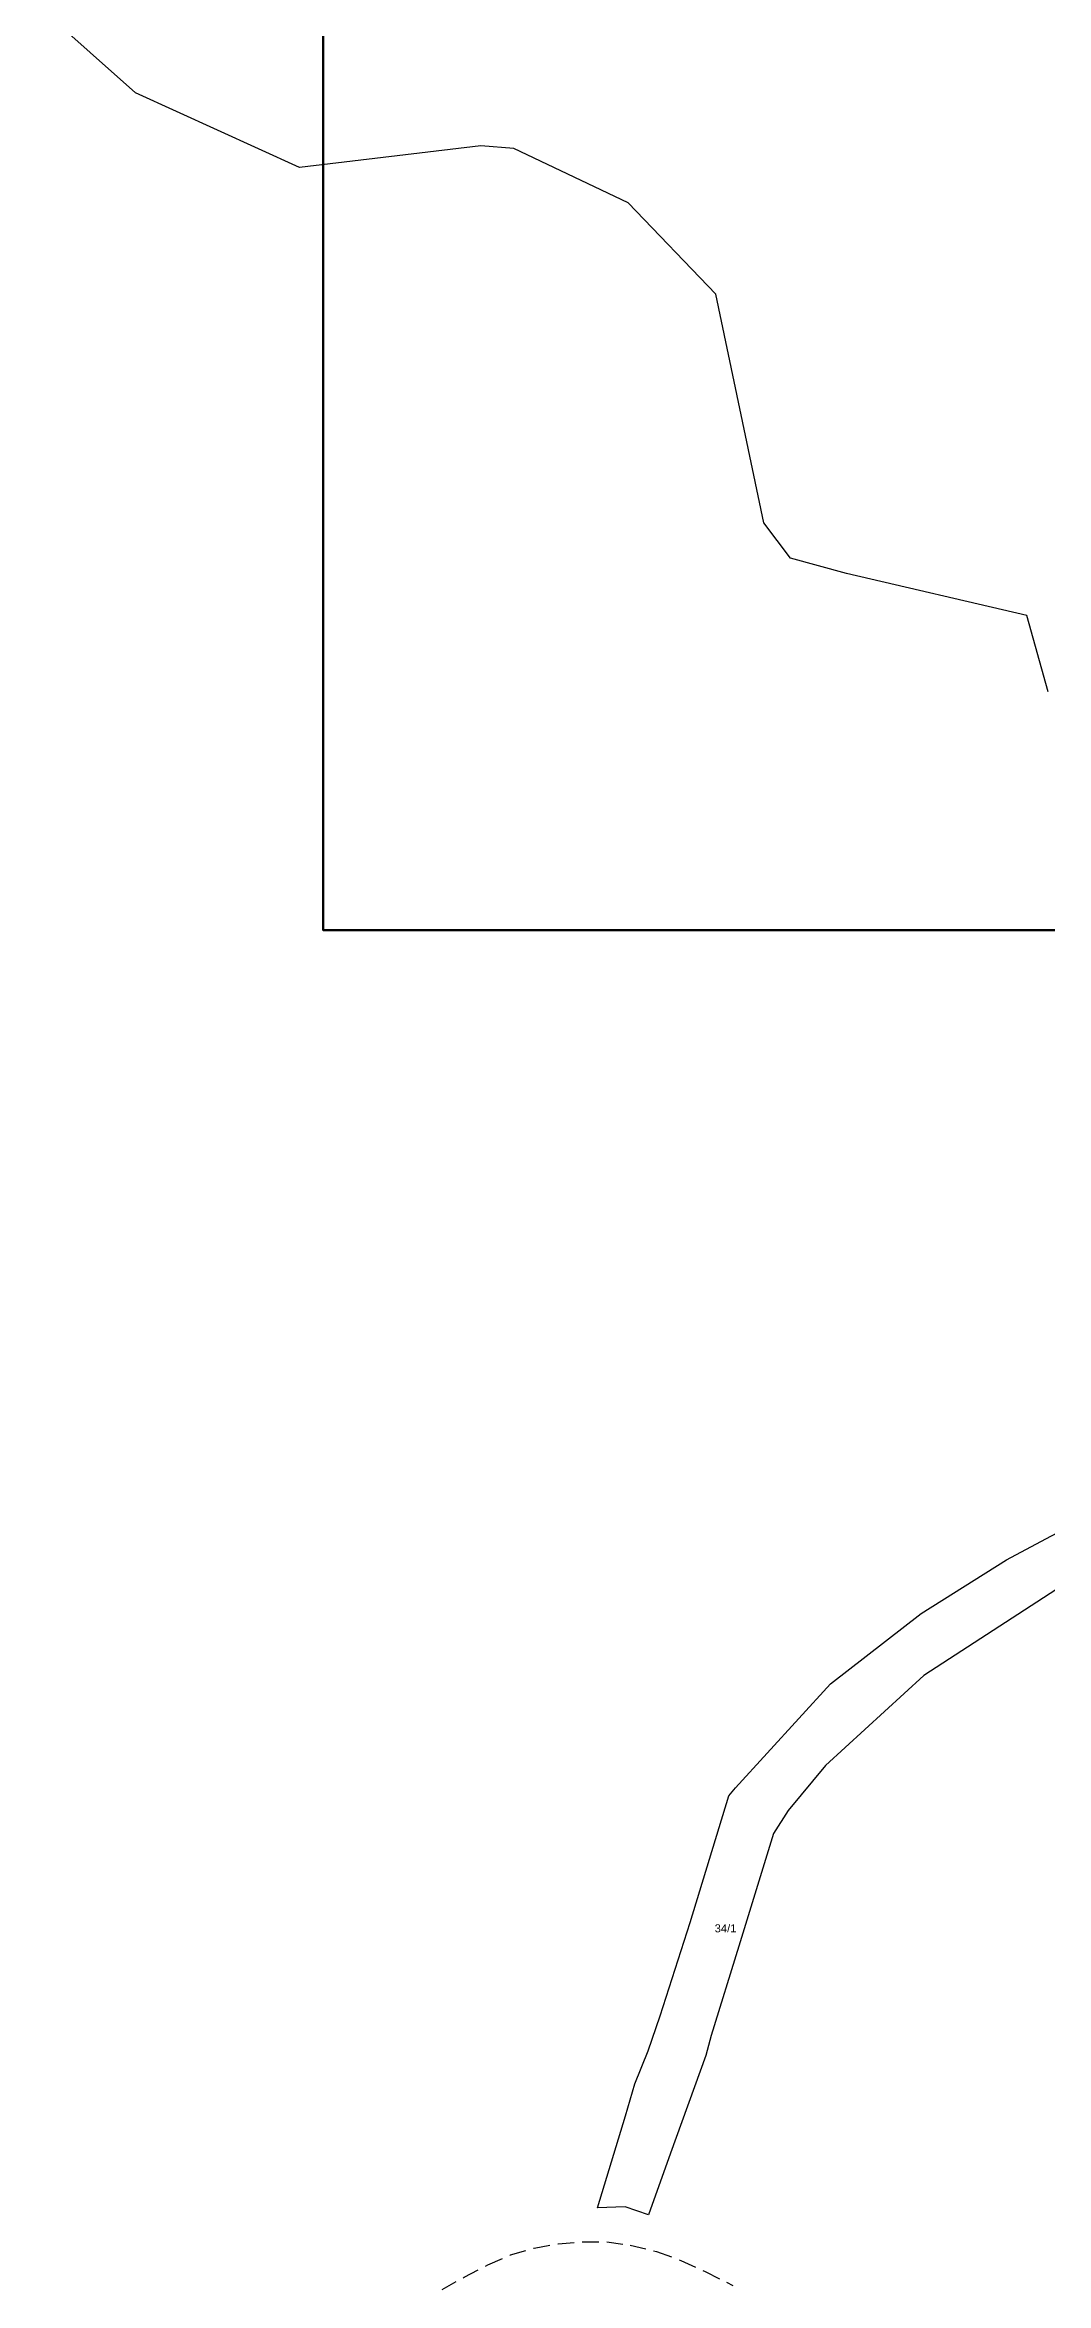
# Model space of a CAD drawing. Header units: metres. Extents: x 7542702 to 7555152, y 5804026 to 5815503.
# Drawn here: x 7544114.1 to 7544239.2, y 5807827.2 to 5808106.9 of the extents above; entities that cross this region are included whole.
import ezdxf

# ---------------------------------------------------------------- set-up
doc = ezdxf.new("R2010")
doc.units = ezdxf.units.M
doc.linetypes.add('4003', pattern=[3, 2, -1])
doc.layers.add('Drogi', color=135, linetype='Continuous')
doc.layers.add('Dzialki', color=165, linetype='Continuous')
doc.styles.get("Standard").update_dxf_attribs({"font": 'arial.ttf'})

msp = doc.modelspace()

# ---------------------------------------------------------------- linework, layer by layer
at = {"layer": 'Defpoints', "color": 4, "lineweight": 70}
msp.add_lwpolyline([(7544148.9, 5808279.67), (7544541.41, 5808279.67), (7544541.41, 5807996.27), (7544148.9, 5807996.27)], close=True, dxfattribs=at)
at = {"layer": 'Drogi', "color": 8, "linetype": '4003'}
for p, q in [((7544172.31, 5807830.69), (7544175.26, 5807831.56)), ((7544175.26, 5807831.56), (7544178.27, 5807832.1)), ((7544178.27, 5807832.1), (7544181.32, 5807832.32)), ((7544181.32, 5807832.32), (7544184.34, 5807832.33)), ((7544184.34, 5807832.33), (7544187.26, 5807831.93)), ((7544187.26, 5807831.93), (7544190.55, 5807831.13)), ((7544190.55, 5807831.13), (7544193.59, 5807830.02)), ((7544166.5, 5807827.91), (7544169.46, 5807829.44)), ((7544169.46, 5807829.44), (7544172.31, 5807830.69)), ((7544193.59, 5807830.02), (7544196.62, 5807828.63)), ((7544196.62, 5807828.63), (7544200.06, 5807826.89)), ((7544155.94, 5807821.95), (7544166.5, 5807827.91))]:
    msp.add_line(p, q, dxfattribs=at)
at = {"layer": 'Dzialki'}
for p, q in [((7544125.43, 5808100.96), (7544114.11, 5808111.02)), ((7544145.92, 5808091.62), (7544125.43, 5808100.96)), ((7544168.59, 5808094.32), (7544145.92, 5808091.62)), ((7544172.72, 5808094), (7544168.59, 5808094.32)), ((7544186.99, 5808087.18), (7544172.72, 5808094)), ((7544197.94, 5808075.76), (7544186.99, 5808087.18)), ((7544203.97, 5808047.2), (7544197.94, 5808075.76)), ((7544207.3, 5808042.76), (7544203.97, 5808047.2)), ((7544214.29, 5808040.86), (7544207.3, 5808042.76)), ((7544236.81, 5808035.62), (7544214.29, 5808040.86)), ((7544239.47, 5808026.09), (7544236.81, 5808035.62)), ((7544239.2, 5807920.19), (7544242.96, 5807922.2)), ((7544234.27, 5807917.57), (7544239.2, 5807920.19)), ((7544223.63, 5807910.85), (7544234.27, 5807917.57)), ((7544246.15, 5807917.54), (7544223.95, 5807903.14)), ((7544212.27, 5807902.08), (7544223.63, 5807910.85)), ((7544200.4, 5807889.1), (7544212.27, 5807902.08)), ((7544223.95, 5807903.14), (7544211.66, 5807891.88)), ((7544211.66, 5807891.88), (7544206.98, 5807886.24)), ((7544194.75, 5807872.26), (7544199.58, 5807888.08)), ((7544199.58, 5807888.08), (7544200.4, 5807889.1)), ((7544206.98, 5807886.24), (7544205.18, 5807883.36)), ((7544205.18, 5807883.36), (7544200.81, 5807869.29)), ((7544191, 5807860.57), (7544194.75, 5807872.26)), ((7544200.81, 5807869.29), (7544197.38, 5807858.14)), ((7544189.48, 5807856.2), (7544191, 5807860.57)), ((7544187.85, 5807852.08), (7544189.48, 5807856.2)), ((7544197.38, 5807858.14), (7544196.69, 5807855.63)), ((7544196.69, 5807855.63), (7544192.3, 5807843.41)), ((7544186.65, 5807848.08), (7544187.85, 5807852.08)), ((7544183.19, 5807836.57), (7544186.65, 5807848.08)), ((7544192.3, 5807843.41), (7544189.56, 5807835.7)), ((7544186.63, 5807836.69), (7544183.19, 5807836.57)), ((7544189.56, 5807835.7), (7544186.63, 5807836.69))]:
    msp.add_line(p, q, dxfattribs=at)

# ---------------------------------------------------------------- texts
msp.add_text('34/1', height=1, dxfattribs=at).set_placement((7544197.81, 5807871.02))

doc.saveas('drawing.dxf')
